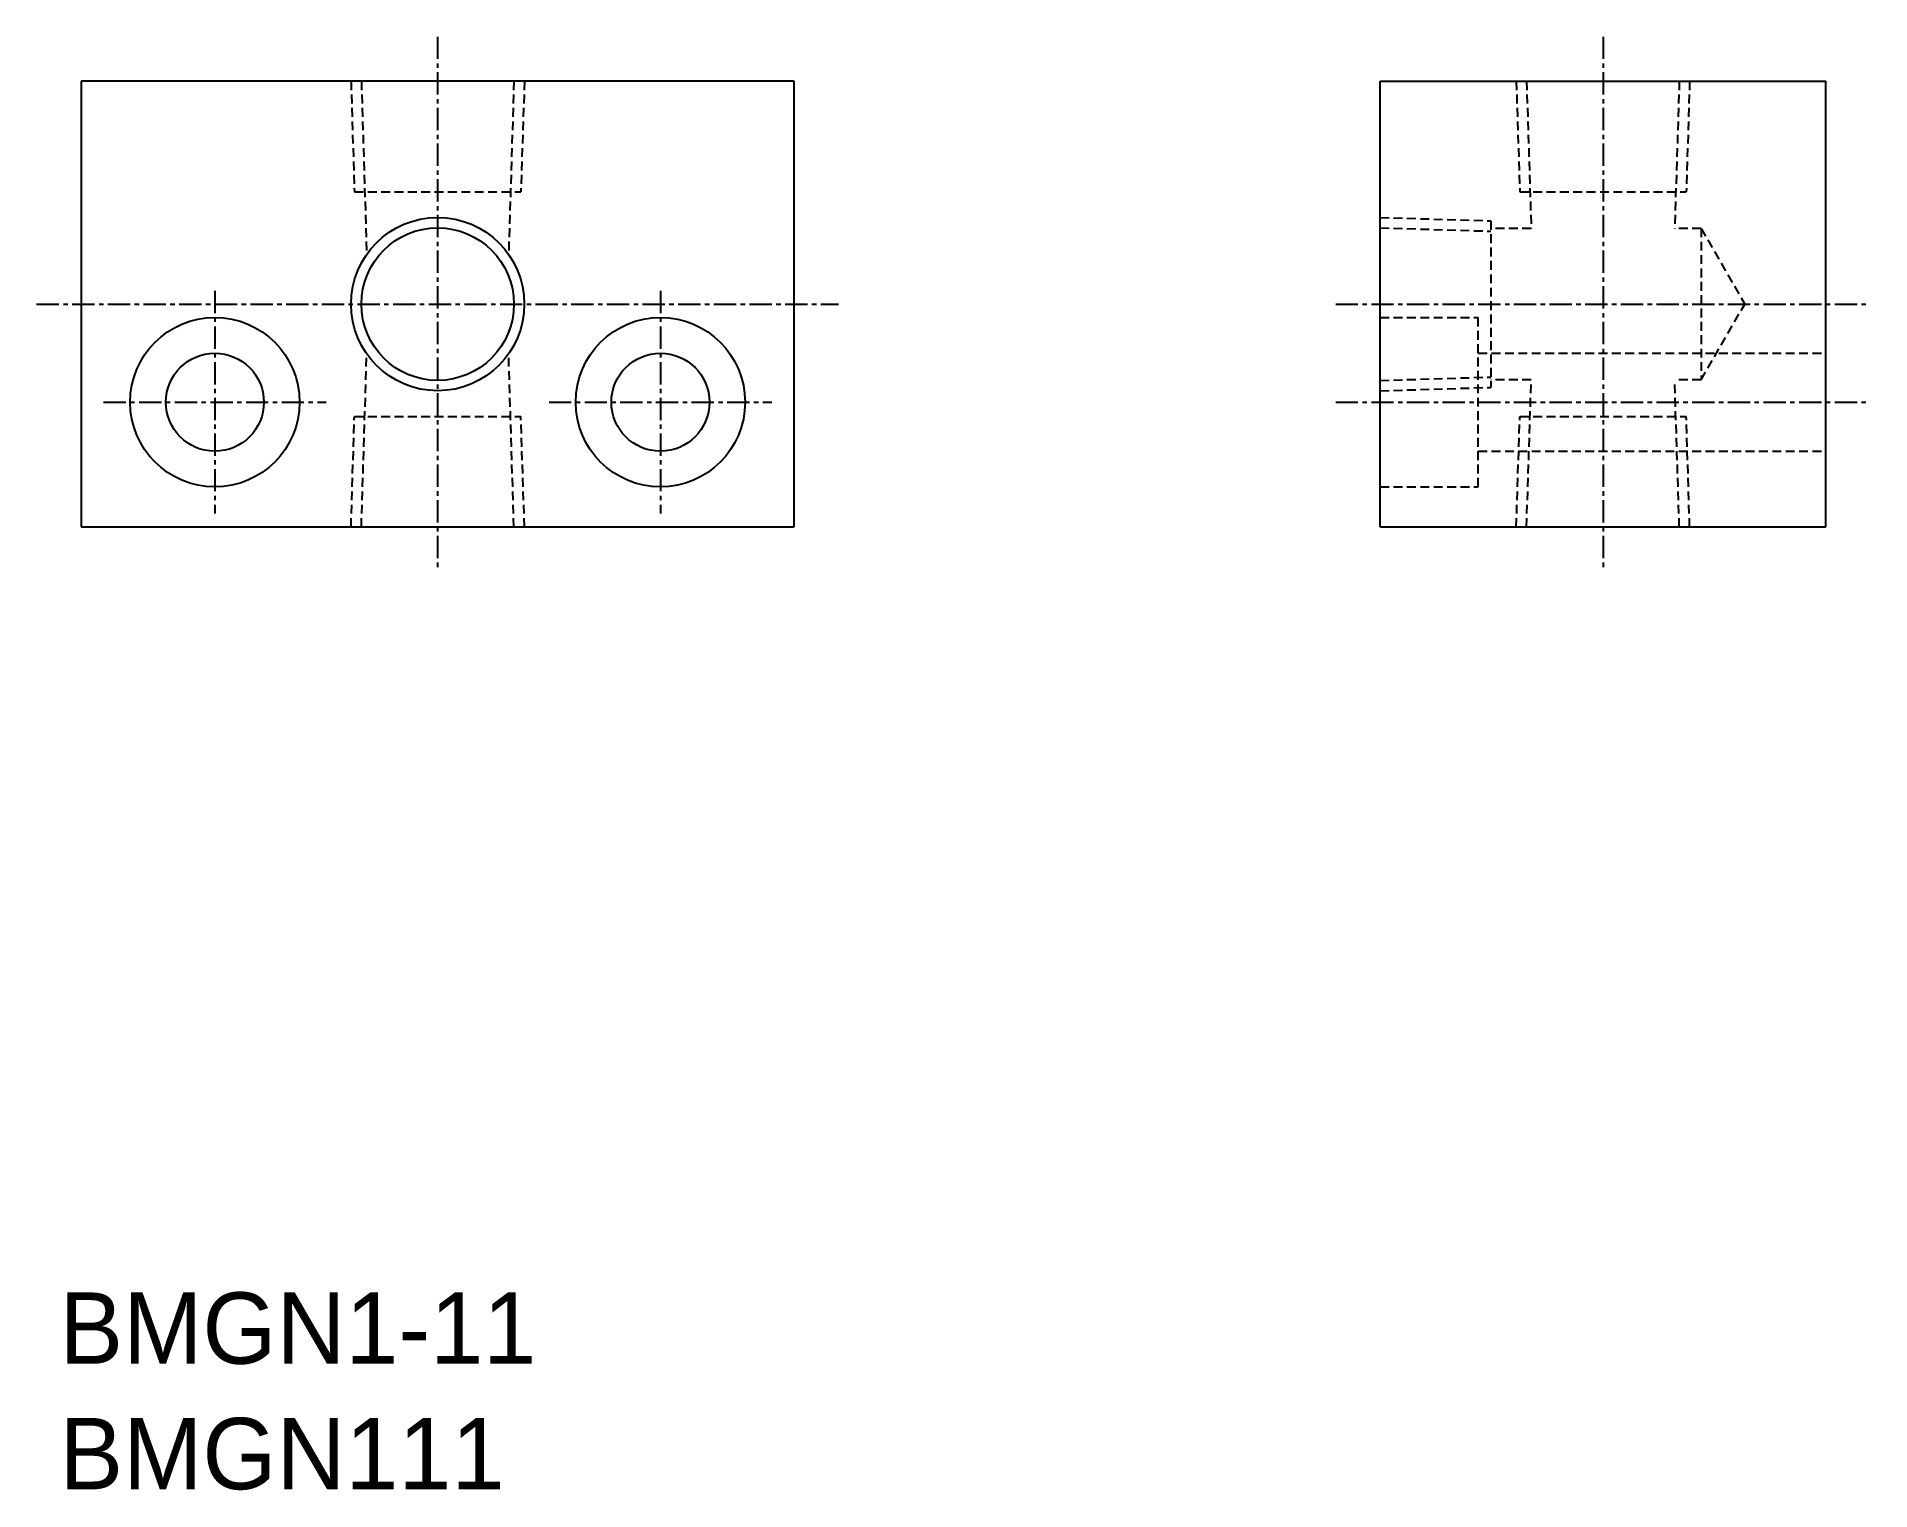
# Model space of a CAD drawing. Extents: x 3733 to 3836, y 11072 to 11153.
import ezdxf

# ---------------------------------------------------------------- set-up
doc = ezdxf.new("R2010")
doc.units = 0
doc.linetypes.add('CENTER', pattern=[2, 1.25, -0.25, 0.25, -0.25])
doc.linetypes.add('DASHED', pattern=[0.75, 0.5, -0.25])
doc.layers.get('0').update_dxf_attribs({"linetype": 'CONTINUOUS'})
doc.layers.add('CENTER', color=1, linetype='CENTER')

msp = doc.modelspace()

# ---------------------------------------------------------------- linework, layer by layer
at = {"color": 7, "linetype": 'CONTINUOUS'}
for p, q in [((3775.31, 11150.69), (3735.31, 11150.69)), ((3735.31, 11150.69), (3735.31, 11125.69)), ((3775.31, 11125.69), (3775.31, 11150.69)), ((3808.2, 11125.69), (3808.2, 11150.69)), ((3808.2, 11150.69), (3833.2, 11150.69)), ((3833.2, 11125.69), (3833.2, 11150.69)), ((3735.31, 11125.69), (3775.31, 11125.69)), ((3808.2, 11125.69), (3833.2, 11125.69))]:
    msp.add_line(p, q, dxfattribs=at)
at = {"color": 3, "linetype": 'DASHED'}
for p, q in [((3750.45, 11150.69), (3750.64, 11144.49)), ((3751.03, 11150.69), (3751.33, 11140.99)), ((3759.59, 11150.69), (3759.29, 11140.99)), ((3760.18, 11150.69), (3759.98, 11144.49)), ((3815.83, 11150.69), (3816.03, 11144.49)), ((3816.41, 11150.69), (3816.67, 11142.44)), ((3824.98, 11150.69), (3824.72, 11142.44)), ((3825.56, 11150.69), (3825.37, 11144.49)), ((3750.64, 11144.49), (3759.98, 11144.49)), ((3816.03, 11144.49), (3825.37, 11144.49)), ((3808.2, 11143.05), (3814.4, 11142.86)), ((3814.4, 11142.86), (3814.4, 11133.52)), ((3808.2, 11142.47), (3814.4, 11142.28)), ((3816.67, 11142.44), (3814.4, 11142.44)), ((3826.2, 11142.44), (3824.72, 11142.44)), ((3826.2, 11142.44), (3828.65, 11138.19)), ((3826.2, 11142.44), (3826.2, 11133.94)), ((3808.2, 11137.44), (3813.7, 11137.44)), ((3813.7, 11127.94), (3813.7, 11137.44)), ((3826.2, 11133.94), (3828.65, 11138.19)), ((3751.03, 11125.69), (3751.33, 11135.39)), ((3759.59, 11125.69), (3759.29, 11135.39)), ((3813.7, 11135.44), (3833.2, 11135.44)), ((3808.2, 11133.91), (3814.4, 11134.1)), ((3808.2, 11133.33), (3814.4, 11133.52)), ((3816.67, 11133.94), (3814.4, 11133.94)), ((3816.41, 11125.69), (3816.67, 11133.94)), ((3824.98, 11125.69), (3824.72, 11133.94)), ((3826.2, 11133.94), (3824.72, 11133.94)), ((3750.45, 11125.69), (3750.64, 11131.89)), ((3750.64, 11131.89), (3759.98, 11131.89)), ((3760.18, 11125.69), (3759.98, 11131.89)), ((3815.83, 11125.69), (3816.03, 11131.89)), ((3816.03, 11131.89), (3825.37, 11131.89)), ((3825.56, 11125.69), (3825.37, 11131.89)), ((3813.7, 11129.94), (3833.2, 11129.94)), ((3808.2, 11127.94), (3813.7, 11127.94))]:
    msp.add_line(p, q, dxfattribs=at)
at = {"color": 3, "linetype": 'CONTINUOUS'}
msp.add_circle((3755.31, 11138.19), 4.86, dxfattribs=at)
at = {"color": 7, "linetype": 'CONTINUOUS'}
for centre, radius in [((3755.31, 11138.19), 4.28), ((3742.81, 11132.69), 4.75), ((3767.81, 11132.69), 4.75), ((3742.81, 11132.69), 2.75), ((3767.81, 11132.69), 2.75)]:
    msp.add_circle(centre, radius, dxfattribs=at)
at = {"layer": 'CENTER', "color": 1, "linetype": 'CENTER'}
for p, q in [((3755.31, 11153.19), (3755.31, 11123.19)), ((3820.7, 11153.19), (3820.7, 11123.19)), ((3742.81, 11138.94), (3742.81, 11126.44)), ((3767.81, 11138.94), (3767.81, 11126.44)), ((3732.81, 11138.19), (3777.81, 11138.19)), ((3805.7, 11138.19), (3835.7, 11138.19)), ((3736.56, 11132.69), (3749.06, 11132.69)), ((3761.56, 11132.69), (3774.06, 11132.69)), ((3805.7, 11132.69), (3835.7, 11132.69))]:
    msp.add_line(p, q, dxfattribs=at)

# ---------------------------------------------------------------- texts
at = {"color": 7, "linetype": 'CONTINUOUS'}
for s, p in [('BMGN1-11', (3734.09, 11078.76)), ('BMGN111', (3734.09, 11071.72))]:
    msp.add_text(s, height=4, dxfattribs=at).set_placement(p)

doc.saveas('drawing.dxf')
